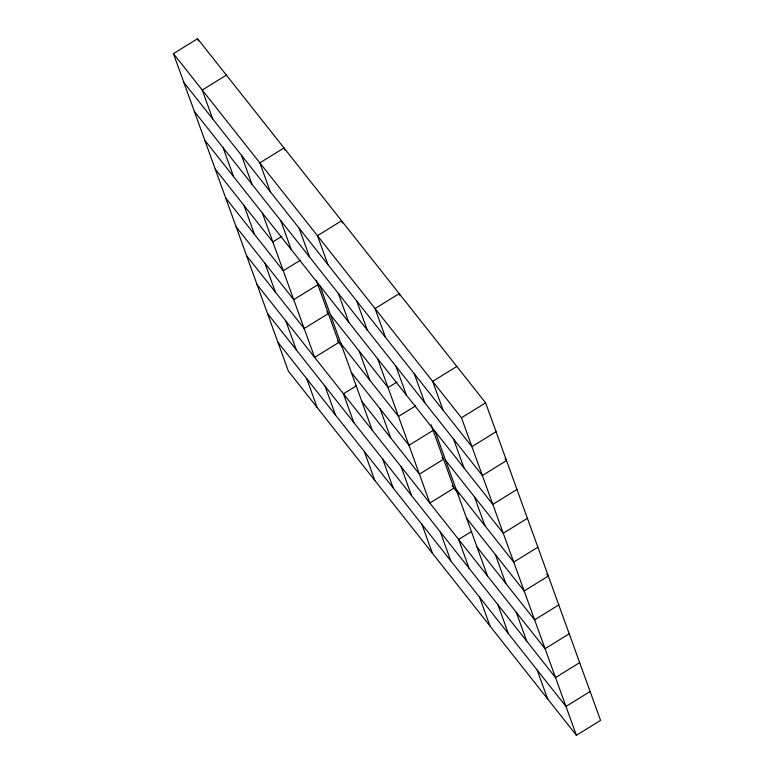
<?xml version="1.0" encoding="UTF-8"?>
<svg xmlns="http://www.w3.org/2000/svg" width="774" height="774" viewBox="0 0 774 774"><rect width="100%" height="100%" fill="white"/><g stroke="black" fill="none" stroke-linecap="round" stroke-linejoin="round"><path stroke-width="1.16" d="M173.434 53.629L197.593 38.7L485.627 402.857L600.566 720.371L576.407 735.3L288.373 371.143L173.434 53.629L461.468 417.786L576.407 735.3M226.395 75.117L202.237 90.045L212.686 118.915M281.9 236.322L272.835 241.923L215.23 169.09M300.399 260.209L283.284 270.784L225.679 197.96M317.891 284.716L293.733 299.654L236.128 226.821M356.524 385.713L343.433 393.802L353.882 422.662M397.11 381.988L388.055 387.581L330.45 314.757M456.824 366.441L432.666 381.369L443.115 410.239M415.609 405.876L398.504 416.451L340.899 343.617M433.101 430.383L408.953 445.311L351.348 372.488M461.468 417.786L485.627 402.857M496.076 431.718L471.917 446.656L183.883 82.499M516.974 489.449L492.815 504.377L204.781 140.229M471.734 531.37L458.653 539.459L469.102 568.319M527.423 518.319L503.264 533.247L445.66 460.414M537.872 547.179L513.713 562.108L456.109 489.284M558.77 604.91L534.611 619.839L477.007 547.005M569.219 633.771L545.06 648.709L257.026 284.551M579.668 662.641L555.509 677.569L267.475 313.412M590.117 691.501L565.958 706.439L277.924 342.282M505.025 458.692L506.525 460.588L482.366 475.517L194.332 111.359M546.821 574.153L548.321 576.04L524.162 590.978L466.558 518.145M326.851 311.69L328.34 313.586L304.182 328.515L246.577 255.681M442.06 457.357L443.55 459.243L419.402 474.181L361.797 401.348M337.667 341.034L342.156 346.704M452.132 485.743L458.866 494.257M453.564 439.1L464.013 467.97M474.462 496.831L484.911 525.691M495.36 554.561L505.809 583.422M516.258 612.292L526.707 641.153M537.156 670.023L547.605 698.883M400.023 295.832L399.22 293.607L375.061 308.545L385.51 337.406M414.313 373.823L424.762 402.683M435.211 431.553L487.456 575.875M497.905 604.736L508.354 633.606M431.099 424.829L453.999 488.113L429.851 503.042L377.606 358.72M395.959 366.266L406.408 395.137M479.551 597.189L490 626.05M342.408 222.999L341.605 220.774L317.456 235.712L327.905 264.573M356.708 300.989L367.157 329.859M440.3 531.912L450.749 560.773M338.354 293.443L348.803 322.303M359.252 351.173L369.701 380.034M380.15 408.895L390.599 437.765M401.048 466.625L411.497 495.495M421.946 524.356L432.395 553.226M284.803 150.166L284 147.95L259.851 162.879L270.3 191.739M299.103 228.156L309.552 257.026M320.001 285.887L372.246 430.209M382.695 459.079L393.144 487.939M316.285 280.275L338.789 342.447L314.631 357.385L262.386 213.053M280.749 220.609L291.198 249.47M364.331 451.523L374.78 480.393M241.498 155.332L251.937 184.193M325.08 386.245L335.529 415.116M197.593 38.7L198.396 40.916M223.135 147.776L233.584 176.646M244.033 205.507L254.482 234.367M264.931 263.237L275.38 292.098M285.829 320.968L296.278 349.829M306.727 378.699L317.176 407.559"/></g></svg>
